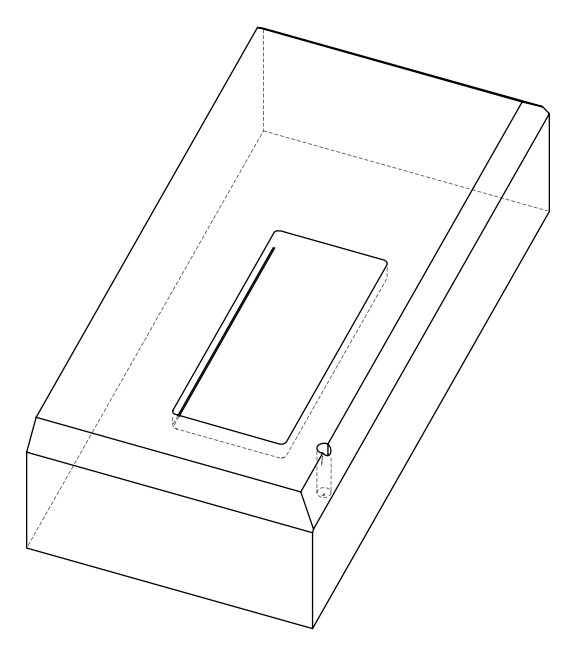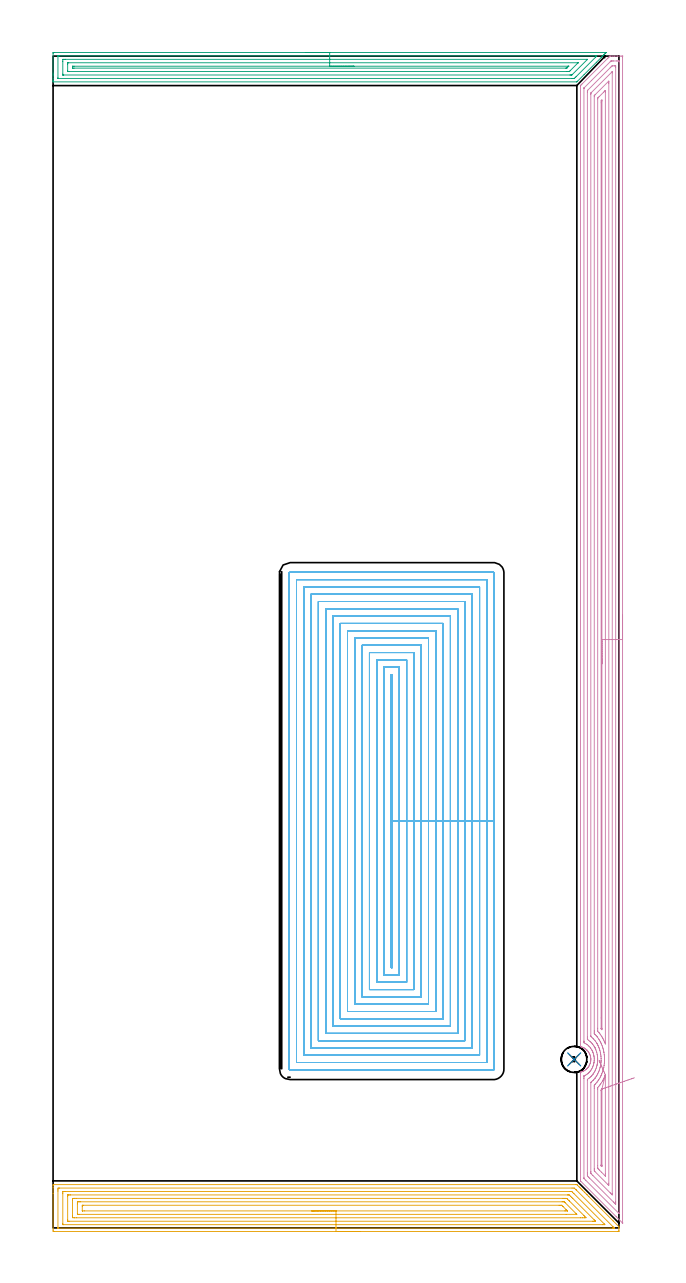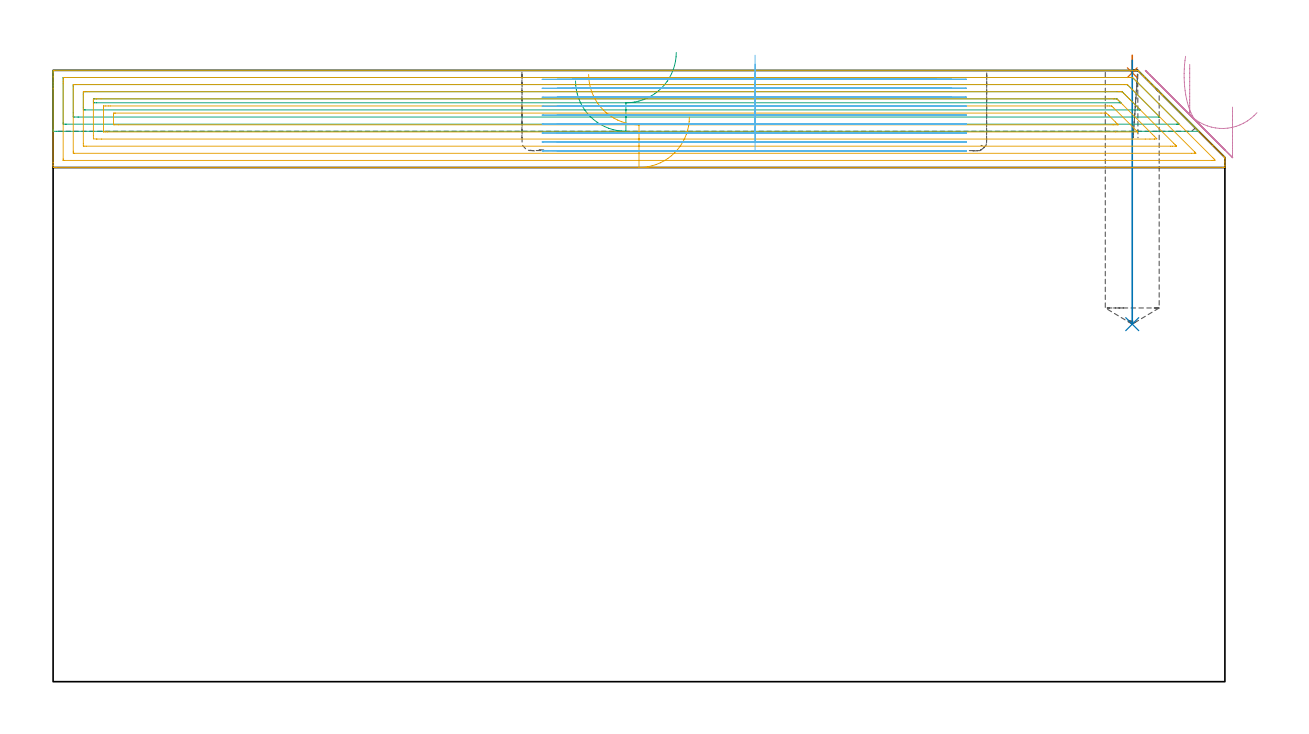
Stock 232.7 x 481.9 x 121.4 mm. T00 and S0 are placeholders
(PLAN: 6 operations, 3 tool changes, 160.7 min)
(1 SPOT_DRILL | STEP1POCKET | NXT0321_9005460120000 | 0.03 min | 2 mm3)
(2 DRILL_BLIND_HOLE_INTO_CENTER | STEP1POCKET | UGT0301_219 | 0.21 min | 4313 mm3)
(3 AREA_MILL | FG_CHAMFER_SURFACE | UGT0205_001 | 9.06 min | 16976 mm3)
(4 AREA_MILL_1 | FG_CHAMFER_SURFACE_1 | UGT0205_001 | 26.34 min | 71073 mm3)
(5 AREA_MILL_2 | FG_CHAMFER_SURFACE_2 | UGT0205_001 | 12.97 min | 41382 mm3)
(6 MILL_RECTANGULAR_POCKET | POCKET_RECTANGULAR_STRAIGHT | UGT0201_086 | Follow Part, ap 2, ae 75% | 112.12 min | 313142 mm3)
(TOOL NXT0321_9005460120000 | NC Spot Drill, 142deg, 12mm, Carbide, Uncoated | D12 PA142 FL30 Z2)
(TOOL UGT0301_219 | Twist Drill 10.7 mm | D10.7 PA118 FL90 Z2)
(TOOL UGT0205_001 | Chamfer Mill 20 x 3 x 45 deg. | D20 FL50 Z2)
(TOOL UGT0201_086 | End Mill 8 mm | D8 R2 FL19 Z4)
(OP 1 SPOT_DRILL)
G17 G21 G94 G90
T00 M6
G54
G17 G0 G90 X214.3 Y69.3 S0 M3
G43 Z131.4 H0
G94 G81 G98 Z120.939 F250. R124.4
G80
M5
M2
(OP 2 DRILL_BLIND_HOLE_INTO_CENTER)
G17 G21 G94 G90
T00 M6
G54
G17 G0 G90 X214.3 Y69.3 S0 M3
G43 Z131.4 H0
G94 G81 G98 Z71. F250. R123.4
G80
M5
M2
(OP 3 AREA_MILL)
G17 G21 G94 G90
T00 M6
G54
G17 G0 G90 X103.75 Y483.4 S1061 M3
G43 Z131.4 H0
Z119.3
G94 G1 X103.788 Z118.428 F250.
X103.902 Z117.564
X104.091 Z116.712
X104.353 Z115.88
X104.687 Z115.074
X105.09 Z114.3
X105.558 Z113.564
X106.09 Z112.872
X106.679 Z112.229
X107.322 Z111.64
X108.014 Z111.108
X108.75 Z110.64
X109.524 Z110.237
X110.33 Z109.903
X111.162 Z109.641
X112.014 Z109.452
X112.878 Z109.338
X113.75 Z109.3
X227.466 Y483.399 Z109.299
X227.483 Y483.394 Z109.304
X227.466 Y483.37 Z109.329
X227.306 Y483.206 Z109.493
X227.231 Y483.131 Z109.569
X227.056 Y482.956 Z109.744
X226.87 Y482.769 Z109.929
X226.703 Y482.6 Z110.094
X226.54 Y482.439 Z110.258
X226.423 Y482.322 Z110.376
X226.265 Y482.163 Z110.532
X226.112 Y482.011 Z110.687
X225.975 Y481.874 Z110.823
X225.828 Y481.725 Z110.97
X225.684 Y481.583 Z111.115
X225.528 Y481.427 Z111.271
X225.39 Y481.288 Z111.408
X223.467 Y479.365 Z113.332
X218.388 Y474.287 Z118.412
X215.692 Y471.591 Z121.107
X215.49 Y471.391 Z121.306
X215.394 Y471.303 Z121.389
X215.245 Y471.3 Z121.4
X0.183
X0.01 Y471.302 Z121.389
X0.003 Y471.446 Z121.247
X0. Y471.597 Z121.103
Y471.82 Z120.88
Y472.537 Z120.158
Y473.771 Z118.926
Y474.287 Z118.407
Y474.904 Z117.791
Y483.038 Z109.66
X0.004 Y483.3 Z109.398
X0.01 Y483.392 Z109.306
X0.105 Y483.399 Z109.299
X0.63 Y483.4 Z109.3
X113.75
Y481.986 Z110.714
X223.112 Y481.985 Z110.715
X223.293 Y481.984 Z110.716
X223.478 Y481.982 Z110.718
X223.616 Y481.977 Z110.723
X223.552 Y481.909 Z110.791
X223.399 Y481.751 Z110.949
X223.293 Y481.643 Z111.057
X223.114 Y481.463 Z111.237
X215.061 Y473.412 Z119.288
X214.705 Y473.065 Z119.635
X214.35 Y472.721 Z119.979
X214.165 Y472.719 Z119.981
X213.456 Y472.715 Z119.985
X213.275 Y472.714 Z119.986
X2.237 Y472.715 Z119.985
X2.061 Y472.718 Z119.982
X2.019 Y472.721 Z119.979
X2.009 Y472.724 Z119.976
X2.006 Y472.737 Z119.963
X2.003 Y472.772 Z119.928
X2. Y472.947 Z119.753
Y481.697 Z111.003
X2.003 Y481.834 Z110.866
X2.007 Y481.943 Z110.757
X2.01 Y481.974 Z110.726
X2.021 Y481.979 Z110.721
X2.063 Y481.981 Z110.719
X2.419 Y481.985 Z110.715
X2.6 Y481.986 Z110.714
X113.75
Y480.572 Z112.128
X219.554 Y480.571 Z112.129
X219.616
X219.716 Y480.567 Z112.133
X219.743 Y480.565 Z112.135
X219.732 Y480.542 Z112.158
X219.716 Y480.517 Z112.183
X219.664 Y480.463 Z112.237
X219.614 Y480.413 Z112.287
X213.456 Y474.256 Z118.444
X213.353 Y474.165 Z118.535
X213.314 Y474.135 Z118.565
X213.273 Y474.133 Z118.567
X213.09 Y474.13 Z118.57
X212.724 Y474.129 Z118.571
X212.562 Y474.128 Z118.572
X4.369 Y474.129 Z118.571
X4.207 Y474.13 Z118.57
X4.046 Y474.134 Z118.566
X4.01 Y474.136 Z118.564
X4.006 Y474.166 Z118.534
X4.002 Y474.22 Z118.48
X4.001 Y474.287 Z118.413
X4. Y474.49 Z118.21
Y479.74 Z112.96
X4.003 Y480.413 Z112.287
X4.006 Y480.514 Z112.186
X4.01 Y480.559 Z112.141
X4.051 Y480.565 Z112.135
X4.207 Y480.568 Z112.132
X4.939 Y480.571 Z112.129
X5.101 Y480.572 Z112.128
X113.75
Y479.157 Z113.543
X215.769
X215.832 Y479.156 Z113.544
X215.871 Y479.153 Z113.547
X215.888 Y479.15 Z113.55
X215.884 Y479.144 Z113.556
X215.841 Y479.094 Z113.606
X215.772 Y479.022 Z113.678
X212.562 Y475.811 Z116.889
X212.34 Y475.593 Z117.107
X212.305 Y475.561 Z117.139
X212.289 Y475.55 Z117.15
X212.27 Y475.548 Z117.152
X212.171 Y475.545 Z117.155
X211.668 Y475.543 Z117.157
X211.279
X6.501
X6.151 Y475.544 Z117.156
X6.097 Y475.546 Z117.154
X6.042 Y475.55 Z117.15
X6.01 Y475.555 Z117.145
X6.008 Y475.603 Z117.097
X6. Y476.033 Z116.667
Y478.658 Z114.042
X6.008 Y479.098 Z113.602
X6.01 Y479.146 Z113.554
X6.082 Y479.15 Z113.55
X6.216 Y479.154 Z113.546
X6.385 Y479.156 Z113.544
X113.75 Y479.157 Z113.543
Y477.743 Z114.957
X211.713
X212.002 Y477.738 Z114.962
X212.027 Y477.736 Z114.964
X212.025 Y477.732 Z114.968
X212.012 Y477.712 Z114.988
X211.995 Y477.694 Z115.006
X211.881 Y477.579 Z115.121
X211.357 Y477.057 Z115.643
X211.295 Y477. Z115.7
X211.258 Y476.968 Z115.732
X211.212 Y476.964 Z115.736
X210.728 Y476.957 Z115.743
X8.633
X8.242 Y476.96 Z115.74
X8.048 Y476.964 Z115.736
X8.01 Y476.966 Z115.734
X8.006 Y477. Z115.7
X8.003 Y477.056 Z115.644
X8.001 Y477.576 Z115.124
X8.004 Y477.658 Z115.042
X8.01 Y477.717 Z114.983
X8.017 Y477.737 Z114.963
X8.035 Y477.738 Z114.962
X8.239 Y477.741 Z114.959
X8.648 Y477.743 Z114.957
X113.75
X114.622 Z114.995
X115.486 Z115.109
X116.338 Z115.298
X117.17 Z115.56
X117.976 Z115.894
X118.75 Z116.297
X119.486 Z116.765
X120.178 Z117.296
X120.821 Z117.886
X121.41 Z118.529
X121.942 Z119.221
X122.41 Z119.957
X122.813 Z120.731
X123.147 Z121.537
X123.409 Z122.369
X123.598 Z123.22
X123.712 Z124.085
X123.75 Z124.957
G0 Z131.4
M5
M2
(OP 4 AREA_MILL_1)
G17 G21 G94 G90
T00 M6
G54
G17 G0 G90 X234.2 Y251.95 S1061 M3
G43 Z131.4 H0
Z114.1
G94 G1 Y251.912 Z113.228 F250.
Y251.798 Z112.364
Y251.609 Z111.512
Y251.347 Z110.68
Y251.013 Z109.874
Y250.61 Z109.1
Y250.142 Z108.364
Y249.61 Z107.672
Y249.021 Z107.029
Y248.378 Z106.44
Y247.686 Z105.908
Y246.95 Z105.44
Y246.176 Z105.037
Y245.37 Z104.703
Y244.538 Z104.441
Y243.687 Z104.252
Y242.822 Z104.138
Y241.95 Z104.1
Y2.094
X234.195 Y2.018 Z104.103
X234.194 Z104.104
X234.181 Z104.117
X231.58 Y4.62 Z106.72
X217.028 Y19.173 Z121.272
X216.904 Y19.305 Z121.39
X216.9 Y19.582 Z121.4
Y63.798
X216.897 Y64.054 Z121.397
X217.012 Y64.089 Z121.284
X217.166 Y64.131 Z121.132
X217.39 Y64.198 Z120.909
X217.828 Y64.356 Z120.469
X217.96 Y64.41 Z120.337
X218.024 Y64.436 Z120.274
X218.205 Y64.532 Z120.092
X218.376 Y64.621 Z119.924
X218.718 Y64.826 Z119.581
X219.057 Y65.067 Z119.242
X219.131 Y65.127 Z119.169
X219.299 Y65.265 Z118.997
X219.381 Y65.33 Z118.916
X219.607 Y65.548 Z118.693
X219.898 Y65.878 Z118.4
X220.009 Y66.02 Z118.287
X220.172 Y66.225 Z118.127
X220.34 Y66.48 Z117.96
X220.436 Y66.644 Z117.864
X220.495 Y66.744 Z117.804
X220.575 Y66.913 Z117.721
X220.676 Y67.119 Z117.622
X220.847 Y67.563 Z117.45
X220.888 Y67.704 Z117.407
X220.919 Y67.806 Z117.375
X220.982 Y68.013 Z117.313
X220.992 Y68.068 Z117.302
X221.027 Y68.253 Z117.263
X221.068 Y68.443 Z117.229
X221.072 Y68.459 Z117.226
X221.085 Y68.562 Z117.213
X221.089 Y68.591 Z117.209
X221.1 Y68.699 Z117.193
X221.127 Y68.907 Z117.168
X221.142 Y69.131 Z117.156
X221.147 Y69.355 Z117.152
X221.141 Y69.531 Z117.159
X221.138 Y69.578
X221.12 Y69.802 Z117.179
X221.055 Y70.251 Z117.243
X221.023 Y70.385 Z117.273
X221. Y70.485 Z117.295
X220.953 Y70.696 Z117.345
X220.809 Y71.147 Z117.489
X220.712 Y71.378 Z117.582
X220.627 Y71.59 Z117.672
X220.573 Y71.7 Z117.727
X220.495 Y71.856 Z117.804
X220.301 Y72.176 Z117.998
X220.09 Y72.485 Z118.206
X219.855 Y72.776 Z118.442
X219.775 Y72.867 Z118.525
X219.709 Y72.94 Z118.591
X219.605 Y73.054 Z118.691
X219.597 Y73.062 Z118.699
X219.49 Y73.164 Z118.806
X219.433 Y73.22 Z118.864
X219.299 Y73.34 Z118.997
X219.255 Y73.379 Z119.041
X218.976 Y73.595 Z119.323
X218.853 Y73.68 Z119.443
X218.739 Y73.76 Z119.56
X218.718 Y73.774 Z119.581
X218.542 Y73.877 Z119.757
X218.406 Y73.955 Z119.889
X218.281 Y74.029 Z120.018
X218.222 Y74.057 Z120.078
X217.829 Y74.246 Z120.47
X217.767 Y74.273 Z120.532
X217.513 Y74.357 Z120.785
X217.356 Y74.408 Z120.942
X217.155 Y74.465 Z121.144
X216.962 Y74.522 Z121.335
X216.905 Y74.546 Z121.391
X216.9 Y74.597 Z121.4
Y469.677
X216.904 Y469.795 Z121.389
X216.948 Y469.846 Z121.348
X217.126 Y470.027 Z121.173
X217.223 Y470.123 Z121.077
X217.513 Y470.415 Z120.782
X228.229 Y481.131 Z110.067
X228.65 Y481.549 Z109.65
X228.701 Y481.601 Z109.599
X228.984 Y481.882 Z109.315
X229.008 Y481.898 Z109.289
X229.342 Y481.9 Z108.958
X230.239 Z108.06
X230.908 Z107.388
X232.135 Z106.162
X233.587 Y481.899 Z104.709
X234.196 Y481.897 Z104.101
X234.197 Y481.896 Z104.1
X234.2 Y481.286
Y241.95
X232.786 Z105.514
X232.785 Y6.002 Z105.515
X232.784 Y5.941 Z105.516
X232.78 Y5.894 Z105.52
X232.778 Y5.882 Z105.522
X232.773 Y5.886 Z105.527
X232.694 Y5.959 Z105.606
X232.464 Y6.186 Z105.836
X219.068 Y19.582 Z119.232
X218.406 Y20.247 Z119.894
X218.351 Y20.306 Z119.949
X218.326 Y20.335 Z119.974
X218.321 Y20.384 Z119.979
X218.317 Y20.475 Z119.983
X218.315 Y20.566 Z119.985
X218.314 Y61.555 Z119.986
X218.315 Y61.646 Z119.985
X218.32 Y62.448 Z119.98
X218.321 Y62.464 Z119.979
X218.339 Y62.477 Z119.961
X218.363 Y62.491 Z119.937
X218.406 Y62.515 Z119.894
X218.946 Y62.801 Z119.354
X219.299 Y63.013 Z119.001
X219.493 Y63.147 Z118.807
X219.763 Y63.341 Z118.537
X219.998 Y63.535 Z118.302
X220.192 Y63.702 Z118.108
X220.46 Y63.966 Z117.84
X220.701 Y64.234 Z117.599
X220.876 Y64.443 Z117.424
X221.085 Y64.709 Z117.215
X221.258 Y64.954 Z117.042
X221.372 Y65.127 Z116.928
X221.598 Y65.507 Z116.702
X221.857 Y66.02 Z116.443
X221.873 Y66.055 Z116.427
X221.885 Y66.082 Z116.415
X221.894 Y66.104 Z116.406
X221.978 Y66.321 Z116.322
X222.135 Y66.756 Z116.165
X222.182 Y66.913 Z116.118
X222.334 Y67.45 Z115.966
X222.405 Y67.806 Z115.895
X222.445 Y68.019 Z115.855
X222.471 Y68.207 Z115.829
X222.529 Y68.699 Z115.771
X222.54 Y68.864 Z115.76
X222.548 Y69.022 Z115.752
Y69.592
X222.526 Y69.937 Z115.774
X222.458 Y70.485 Z115.842
X222.427 Y70.702 Z115.873
X222.368 Y70.988 Z115.932
X222.276 Y71.378 Z116.024
X222.171 Y71.721 Z116.129
X221.988 Y72.262 Z116.312
X221.984 Y72.271 Z116.316
X221.978 Y72.285 Z116.322
X221.809 Y72.671 Z116.491
X221.702 Y72.889 Z116.598
X221.557 Y73.164 Z116.743
X221.379 Y73.457 Z116.921
X221.085 Y73.895 Z117.215
X220.959 Y74.057 Z117.341
X220.609 Y74.471 Z117.691
X220.403 Y74.695 Z117.897
X220.192 Y74.904 Z118.108
X220.142 Y74.951 Z118.158
X219.677 Y75.323 Z118.623
X219.299 Y75.587 Z119.001
X218.868 Y75.844 Z119.432
X218.406 Y76.087 Z119.894
X218.325 Y76.131 Z119.975
X218.318 Y76.461 Z119.982
X218.315 Y76.645 Z119.985
Y76.737
X218.314 Y76.828 Z119.986
X218.315 Y468.583 Z119.985
X218.316 Y468.683 Z119.984
X218.318 Y468.733 Z119.982
X218.321 Y468.754 Z119.979
X218.339 Y468.784 Z119.961
X218.371 Y468.819 Z119.929
X221.381 Y471.831 Z116.919
X229.122 Y479.572 Z109.178
X229.399 Y479.839 Z108.901
X229.44 Y479.878 Z108.86
X229.493 Y479.89 Z108.807
X229.619 Y479.897 Z108.681
X230.015 Y479.899 Z108.285
X230.508 Y479.9 Z107.792
X231.801 Z106.499
X232.295 Y479.899 Z106.005
X232.694 Y479.895 Z105.606
X232.75 Y479.893 Z105.55
X232.779 Y479.889 Z105.521
X232.786 Y479.5 Z105.514
Y241.95
X231.372 Z106.928
X231.371 Y10.651 Z106.929
X231.37 Y10.189 Z106.93
X231.366 Y9.758 Z106.934
X231.365 Y9.746 Z106.935
X231.346 Y9.758 Z106.954
X230.908 Y10.192 Z107.392
X230.448 Y10.651 Z107.852
X220.625 Y20.475 Z117.675
X220.192 Y20.91 Z118.108
X219.738 Y21.368 Z118.562
X219.733 Y21.827 Z118.568
X219.73 Y22.261 Z118.57
X219.729 Y22.724 Z118.571
Y60.662
X219.73 Y60.894 Z118.57
X219.732 Y61.009 Z118.568
X219.735 Y61.065 Z118.565
X219.74 Y61.084 Z118.56
X219.756 Y61.098 Z118.544
X220.192 Y61.402 Z118.108
X220.282 Y61.465 Z118.018
X220.402 Y61.555 Z117.898
X220.779 Y61.866 Z117.521
X221.085 Y62.144 Z117.215
X221.238 Y62.295 Z117.062
X221.386 Y62.448 Z116.914
X221.661 Y62.765 Z116.639
X221.978 Y63.149 Z116.322
X222.062 Y63.257 Z116.238
X222.123 Y63.341 Z116.177
X222.423 Y63.789 Z115.877
X222.689 Y64.234 Z115.611
X222.754 Y64.351 Z115.546
X222.871 Y64.582 Z115.429
X223.046 Y64.952 Z115.254
X223.121 Y65.127 Z115.179
X223.299 Y65.592 Z115.001
X223.45 Y66.02 Z114.85
X223.521 Y66.263 Z114.779
X223.699 Y66.913 Z114.601
X223.712 Y66.966 Z114.588
X223.764 Y67.22 Z114.536
X223.847 Y67.723 Z114.453
X223.859 Y67.806 Z114.441
X223.938 Y68.525 Z114.362
X223.949 Y68.699 Z114.351
X223.962 Y69.394 Z114.338
Y69.592
X223.913 Y70.337 Z114.387
X223.896 Y70.485 Z114.404
X223.844 Y70.886 Z114.456
X223.768 Y71.374 Z114.532
X223.764 Y71.394 Z114.536
X223.594 Y72.104 Z114.706
X223.545 Y72.271 Z114.755
X223.447 Y72.588 Z114.853
X223.242 Y73.164 Z115.058
X223.135 Y73.429 Z115.165
X222.871 Y74.031 Z115.429
X222.858 Y74.057 Z115.442
X222.845 Y74.083 Z115.455
X222.646 Y74.439 Z115.654
X222.5 Y74.68 Z115.8
X222.326 Y74.951 Z115.974
X221.978 Y75.45 Z116.322
X221.653 Y75.844 Z116.647
X221.39 Y76.145 Z116.91
X221.085 Y76.457 Z117.215
X220.774 Y76.737 Z117.526
X220.192 Y77.194 Z118.108
X219.771 Y77.497 Z118.529
X219.735 Y77.529 Z118.565
X219.733 Y77.564 Z118.567
X219.731 Y77.63 Z118.569
X219.729 Y78.093 Z118.571
Y78.523
Y466.998
X219.731 Y467.459 Z118.569
X219.734 Y467.675 Z118.566
X219.736 Y467.724 Z118.564
X219.775 Y467.767 Z118.525
X219.891 Y467.891 Z118.409
X229.122 Y477.123 Z109.178
X229.418 Y477.418 Z108.882
X229.717 Y477.714 Z108.583
X229.87 Y477.859 Z108.43
X229.924 Y477.89 Z108.376
X230.015 Y477.892 Z108.285
X230.723 Y477.899 Z107.577
X230.908 Y477.9 Z107.392
X231.094 Y477.899 Z107.206
X231.218 Y477.896 Z107.082
X231.316 Y477.891 Z106.984
X231.365 Y477.886 Z106.935
X231.366 Y477.867 Z106.934
X231.369 Y477.714 Z106.931
X231.371 Y477.251 Z106.929
X231.372 Y241.95 Z106.928
X229.957 Z108.343
Y14.223
X229.956 Y13.846 Z108.344
X229.954 Y13.657 Z108.346
X229.951 Y13.613 Z108.349
X229.95 Y13.61 Z108.35
X229.934 Y13.624 Z108.366
X229.87 Y13.683 Z108.43
X229.325 Y14.223 Z108.975
X229.122 Y14.427 Z109.178
X221.978 Y21.571 Z116.322
X221.292 Y22.261 Z117.008
X221.194 Y22.367 Z117.106
X221.15 Y22.422 Z117.15
X221.148 Y22.47 Z117.152
X221.145 Y22.679 Z117.155
X221.143 Y23.096 Z117.157
Y23.154
Y59.71
X221.145 Y59.769 Z117.155
X221.148 Y59.819 Z117.152
X221.151 Y59.841 Z117.149
X221.176 Y59.864 Z117.124
X221.268 Y59.945 Z117.032
X221.402 Y60.06 Z116.898
X221.554 Y60.193 Z116.746
X221.978 Y60.578 Z116.322
X222.021 Y60.619 Z116.279
X222.063 Y60.662 Z116.237
X222.444 Y61.089 Z115.856
X222.842 Y61.555 Z115.458
X222.855 Y61.571 Z115.445
X222.871 Y61.592 Z115.429
X223.229 Y62.09 Z115.071
X223.472 Y62.448 Z114.828
X223.584 Y62.628 Z114.716
X223.764 Y62.932 Z114.536
X223.908 Y63.197 Z114.392
X223.981 Y63.341 Z114.319
X224.201 Y63.797 Z114.099
X224.388 Y64.234 Z113.912
X224.463 Y64.428 Z113.837
X224.657 Y64.942 Z113.643
X224.704 Y65.08 Z113.596
X224.719 Y65.127 Z113.581
X224.903 Y65.774 Z113.397
X224.969 Y66.02 Z113.331
X225.081 Y66.489 Z113.219
X225.161 Y66.913 Z113.139
X225.218 Y67.245 Z113.082
X225.29 Y67.806 Z113.01
X225.317 Y68.04 Z112.983
X225.347 Y68.352 Z112.953
X225.364 Y68.699 Z112.936
X225.369 Y68.88 Z112.931
X225.376 Y69.592 Z112.924
X225.371 Y69.771 Z112.929
X225.323 Y70.485 Z112.977
X225.299 Y70.737 Z113.001
X225.215 Y71.378 Z113.085
X225.146 Y71.782 Z113.154
X225.042 Y72.271 Z113.258
X224.879 Y72.942 Z113.421
X224.812 Y73.164 Z113.488
X224.657 Y73.645 Z113.643
X224.508 Y74.057 Z113.792
X224.417 Y74.298 Z113.884
X224.126 Y74.951 Z114.174
X224.012 Y75.198 Z114.288
X223.764 Y75.667 Z114.536
X223.662 Y75.844 Z114.638
X223.505 Y76.103 Z114.795
X223.066 Y76.737 Z115.234
X222.871 Y77.002 Z115.429
X222.34 Y77.63 Z115.96
X221.978 Y78.012 Z116.322
X221.416 Y78.523 Z116.884
X221.173 Y78.733 Z117.127
X221.149 Y78.763 Z117.151
X221.147 Y78.785 Z117.153
X221.145 Y78.836 Z117.155
X221.143 Y78.94 Z117.157
Y466.104
X221.145 Y466.522 Z117.155
X221.147 Y466.626 Z117.153
X221.149 Y466.675 Z117.151
X221.169 Y466.708 Z117.131
X221.269 Y466.814 Z117.031
X221.447 Y466.998 Z116.853
X229.626 Y475.176 Z108.674
X229.751 Y475.299 Z108.549
X229.915 Y475.458 Z108.385
X229.944 Y475.485 Z108.356
X229.95 Y475.379 Z108.35
X229.957 Y475.093 Z108.343
Y475.035
Y241.95
X228.543 Z109.757
X228.542 Y18.375 Z109.758
X228.539 Y17.796 Z109.761
X228.536 Y17.488 Z109.764
X228.229 Y17.771 Z110.071
X228.203 Y17.796 Z110.097
X222.846 Y23.154 Z115.454
X222.564 Y23.461 Z115.736
X222.559 Y24.047 Z115.741
X222.558 Y24.36 Z115.742
X222.557 Y57.404 Z115.743
X222.558 Y57.983 Z115.742
X222.56 Y58.294 Z115.74
X222.564 Y58.586 Z115.736
X222.573 Y58.723 Z115.727
X222.726 Y58.876 Z115.574
X222.798 Y58.948 Z115.502
X222.871 Y59.024 Z115.429
X223.225 Y59.414 Z115.075
X223.537 Y59.769 Z114.763
X223.64 Y59.893 Z114.66
X223.764 Y60.048 Z114.536
X224.028 Y60.398 Z114.272
X224.22 Y60.662 Z114.08
X224.397 Y60.922 Z113.903
X224.657 Y61.323 Z113.643
X224.745 Y61.467 Z113.555
X224.796 Y61.555 Z113.504
X225.062 Y62.043 Z113.238
X225.263 Y62.448 Z113.037
X225.355 Y62.643 Z112.945
X225.55 Y63.074 Z112.75
X225.628 Y63.263 Z112.672
X225.659 Y63.341 Z112.641
X225.868 Y63.916 Z112.432
X225.981 Y64.234 Z112.319
X226.088 Y64.589 Z112.212
X226.244 Y65.127 Z112.056
X226.286 Y65.284 Z112.014
X226.443 Y65.918 Z111.857
X226.46 Y66.003 Z111.84
X226.463 Y66.02 Z111.837
X226.591 Y66.765 Z111.709
X226.613 Y66.913 Z111.687
X226.693 Y67.556 Z111.607
X226.72 Y67.806 Z111.58
X226.766 Y68.377 Z111.534
X226.778 Y68.699 Z111.522
X226.788 Y69.247 Z111.512
X226.79 Y69.592 Z111.51
X226.765 Y70.163 Z111.535
X226.744 Y70.485 Z111.556
X226.685 Y71.137 Z111.615
X226.653 Y71.378 Z111.647
X226.538 Y72.177 Z111.762
X226.52 Y72.271 Z111.78
X226.443 Y72.657 Z111.857
X226.325 Y73.164 Z111.975
X226.288 Y73.319 Z112.012
X226.176 Y73.737 Z112.124
X226.077 Y74.057 Z112.223
X225.9 Y74.601 Z112.4
X225.773 Y74.951 Z112.527
X225.55 Y75.506 Z112.75
X225.404 Y75.844 Z112.896
X225.285 Y76.108 Z113.015
X224.963 Y76.737 Z113.337
X224.657 Y77.265 Z113.643
X224.42 Y77.63 Z113.88
X223.908 Y78.378 Z114.392
X223.798 Y78.523 Z114.502
X223.764 Y78.564 Z114.536
X223.37 Y79.019 Z114.93
X223.017 Y79.416 Z115.283
X222.871 Y79.568 Z115.429
X222.686 Y79.755 Z115.614
X222.594 Y79.848 Z115.706
X222.573 Y79.871 Z115.727
X222.564 Y79.907 Z115.736
X222.562 Y79.995 Z115.738
X222.558 Y80.309 Z115.742
X222.557 Y80.623 Z115.743
Y81.202
X222.558 Y465.211 Z115.742
X222.56 Y465.522 Z115.74
X222.564 Y465.629 Z115.736
X222.567 Y465.657 Z115.733
X222.581 Y465.675 Z115.719
X222.619 Y465.716 Z115.681
X222.871 Y465.973 Z115.429
X222.937 Y466.039 Z115.363
X228.362 Y471.463 Z109.938
X228.435 Y471.532 Z109.865
X228.536 Y471.626 Z109.764
X228.54 Y471.463 Z109.76
X228.542 Y471.306 Z109.758
X228.543 Y471.149 Z109.757
Y470.57
Y241.95
X227.129 Z111.171
Y76.051
X227.127 Y75.844 Z111.173
X227.124 Y75.695 Z111.176
X227.122 Y75.651 Z111.178
X226.849 Y76.331 Z111.451
X226.672 Y76.737 Z111.628
X226.443 Y77.246 Z111.857
X226.254 Y77.63 Z112.046
X226.055 Y78.018 Z112.245
X225.756 Y78.523 Z112.544
X225.55 Y78.847 Z112.75
X225.164 Y79.416 Z113.136
X224.955 Y79.712 Z113.345
X224.657 Y80.104 Z113.643
X224.492 Y80.309 Z113.808
X223.978 Y80.914 Z114.322
X223.975 Y80.991 Z114.325
X223.973 Y81.202 Z114.327
X223.971 Y81.888 Z114.329
Y82.095
X223.972 Y464.318 Z114.328
X223.973 Y464.49 Z114.327
X223.976 Y464.575 Z114.324
X223.978 Y464.614 Z114.322
X224.001 Y464.641 Z114.299
X224.165 Y464.811 Z114.135
X224.559 Y465.211 Z113.741
X224.608 Y465.26 Z113.692
X226.443 Y467.095 Z111.857
X226.841 Y467.492 Z111.459
X226.943 Y467.591 Z111.357
X227.078 Y467.718 Z111.222
X227.122 Y467.757 Z111.178
X227.125 Y467.675 Z111.175
X227.127 Y467.571 Z111.173
X227.129 Y467.205 Z111.171
Y466.998
Y241.95
X225.715 Z112.585
X225.714 Y82.095 Z112.586
X225.713 Y81.931 Z112.587
X225.71 Y81.766 Z112.59
X225.7 Y81.489 Z112.6
X225.55 Y81.669 Z112.75
X225.45 Y81.793 Z112.85
X225.406 Y81.851 Z112.894
X225.392 Y81.886 Z112.908
X225.39 Y81.931 Z112.91
X225.386 Y82.095 Z112.914
X225.385 Y86.342 Z112.915
X225.386 Y462.697 Z112.914
X225.39 Y463.425 Z112.91
X225.392 Y463.583 Z112.908
X225.55 Y463.744 Z112.75
X225.707 Y463.898 Z112.593
X225.712 Y463.59 Z112.588
X225.714 Y463.425 Z112.586
X225.715 Y241.95 Z112.585
Y241.078 Z112.623
Y240.214 Z112.737
Y239.362 Z112.926
Y238.53 Z113.188
Y237.724 Z113.522
Y236.95 Z113.925
Y236.214 Z114.394
Y235.522 Z114.925
Y234.879 Z115.514
Y234.29 Z116.157
Y233.759 Z116.85
Y233.29 Z117.585
Y232.887 Z118.359
Y232.553 Z119.165
Y232.291 Z119.997
Y232.102 Z120.849
Y231.988 Z121.714
Y231.95 Z122.585
G0 Z131.4
X224.892 Y68.029
Z124.19
G1 X224.775 Y68.295 Z123.367
X224.687 Y68.494 Z122.522
X224.629 Y68.625 Z121.662
X224.602 Y68.687 Z120.792
X224.606 Y68.679 Z119.919
X224.64 Y68.602 Z119.051
X224.704 Y68.456 Z118.193
X224.798 Y68.242 Z117.353
X224.922 Y67.962 Z116.536
X225.073 Y67.617 Z115.749
X225.252 Y67.211 Z114.998
X225.456 Y66.747 Z114.288
X225.685 Y66.228 Z113.625
X225.936 Y65.658 Z113.014
X226.207 Y65.041 Z112.46
X226.497 Y64.383 Z111.967
X226.803 Y63.688 Z111.538
X227.123 Y62.961 Z111.177
X227.125 Y62.957 Z111.175
X227.127 Y62.907 Z111.173
X227.129 Y62.816 Z111.171
Y62.655
Y22.261
X227.127 Y21.577 Z111.173
X227.123 Y21.368 Z111.177
X227.122 Y21.336 Z111.178
X227.115 Y21.341 Z111.185
X227.082 Y21.368 Z111.218
X225.55 Y22.897 Z112.75
X224.657 Y23.791 Z113.643
X224.402 Y24.047 Z113.898
X224.146 Y24.308 Z114.154
X223.98 Y24.48 Z114.32
X223.977 Y24.562 Z114.323
X223.973 Y24.731 Z114.327
X223.972 Y24.94 Z114.328
X223.971 Y25.626 Z114.329
Y57.09
X223.973 Y57.433 Z114.327
X223.976 Y57.604 Z114.324
X223.978 Y57.685 Z114.322
X224.425 Y58.215 Z113.875
X224.657 Y58.496 Z113.643
X224.824 Y58.709 Z113.476
X224.951 Y58.876 Z113.349
X225.202 Y59.224 Z113.098
X225.55 Y59.731 Z112.75
X225.565 Y59.754 Z112.735
X225.575 Y59.769 Z112.725
X225.899 Y60.312 Z112.401
X226.095 Y60.662 Z112.205
X226.217 Y60.888 Z112.083
X226.443 Y61.335 Z111.857
X226.514 Y61.483 Z111.786
X226.547 Y61.555 Z111.753
X226.691 Y61.885 Z111.609
X226.784 Y62.106 Z111.516
X226.924 Y62.448 Z111.376
X227.093 Y62.892 Z111.207
X227.121 Y62.959 Z111.179
X227.123 Y62.961 Z111.177
X225.709 Y57.108 Z112.591
X225.711 Y57.09 Z112.589
X225.713 Y57.065 Z112.587
X225.714 Y56.925 Z112.586
Y25.833
Y25.669
X225.711 Y25.504 Z112.589
X225.705 Y25.204 Z112.595
X225.55 Y25.353 Z112.75
X225.431 Y25.473 Z112.869
X225.403 Y25.506 Z112.897
X225.392 Y25.523 Z112.908
X225.39 Y25.559 Z112.91
X225.387 Y25.668 Z112.913
X225.386 Y25.833 Z112.914
X225.385 Y25.998 Z112.915
X225.386 Y56.361 Z112.914
X225.387 Y56.526 Z112.913
X225.389 Y56.636 Z112.911
X225.392 Y56.72 Z112.908
X225.413 Y56.758 Z112.887
X225.55 Y56.934 Z112.75
X225.619 Y57.02 Z112.681
X225.677 Y57.09 Z112.623
X225.693 Y57.103 Z112.607
X225.709 Y57.108 Z112.591
X226.332 Y57.324 Z112.02
X227. Y57.555 Z111.509
X227.708 Y57.801 Z111.061
X228.449 Y58.057 Z110.68
X229.22 Y58.324 Z110.369
X230.013 Y58.599 Z110.131
X230.822 Y58.879 Z109.966
X231.642 Y59.163 Z109.877
X232.466 Y59.449 Z109.863
X233.289 Y59.734 Z109.926
X234.102 Y60.016 Z110.064
X234.902 Y60.293 Z110.277
X235.681 Y60.562 Z110.563
X236.433 Y60.823 Z110.92
X237.153 Y61.073 Z111.344
X237.836 Y61.309 Z111.834
X238.475 Y61.53 Z112.384
X239.067 Y61.735 Z112.991
G0 Z131.4
M5
M2
(OP 5 AREA_MILL_2)
G17 G21 G94 G90
T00 M6
G54
G17 G0 G90 X126.35 Y-1.5 S1061 M3
G43 Z131.4 H0
Z112.1
G94 G1 X126.312 Z111.228 F250.
X126.198 Z110.363
X126.009 Z109.512
X125.747 Z108.68
X125.413 Z107.874
X125.01 Z107.1
X124.542 Z106.364
X124.01 Z105.672
X123.421 Z105.029
X122.778 Z104.439
X122.086 Z103.908
X121.35 Z103.44
X120.576 Z103.037
X119.77 Z102.703
X118.938 Z102.441
X118.086 Z102.252
X117.222 Z102.138
X116.35 Z102.1
X0.622
X0.2 Y-1.496 Z102.102
X0.01 Y-1.492 Z102.105
X0.005 Y-1.081 Z102.516
X0. Y-0.469 Z103.129
Y14.131 Z117.727
Y16.502 Z120.097
Y17.471 Z121.071
X0.01 Y17.798 Z121.389
X0.175 Y17.8 Z121.4
X215.098
X215.405 Y17.795 Z121.391
X215.545 Y17.655 Z121.253
X215.663 Y17.538 Z121.135
X216.356 Y16.844 Z120.444
X216.588 Y16.613 Z120.211
X216.7 Y16.502 Z120.098
X217.138 Y16.062 Z119.662
X217.579 Y15.623 Z119.219
X217.779 Y15.421 Z119.02
X217.847 Y15.353 Z118.952
X218.458 Y14.744 Z118.34
X218.685 Y14.515 Z118.115
X219.337 Y13.864 Z117.461
X219.524 Y13.676 Z117.276
X219.567 Y13.633 Z117.233
X220.216 Y12.985 Z116.582
X220.362 Y12.838 Z116.438
X230.326 Y2.875 Z106.473
X232.527 Y0.673 Z104.273
X232.69 Y0.501 Z104.094
X232.7 Y0.332 Z103.932
Y-0.391 Z103.209
Y-1.081 Z102.514
Y-1.425 Z102.171
X232.697 Y-1.491 Z102.105
X232.525 Y-1.497 Z102.103
X232.312 Y-1.5 Z102.1
X116.35
Y-0.086 Z103.514
X2.291
X2.045 Y-0.083 Z103.517
X2.016 Y-0.081 Z103.519
X2.01 Y-0.078 Z103.522
X2.006 Y-0.07 Z103.53
X2.002 Y-0.035 Z103.565
X2. Y-0.002 Z103.598
Y0.201 Z103.801
Y15.146 Z118.746
X2.004 Y15.623 Z119.223
X2.009 Y16.016 Z119.616
X2.031 Y16.379 Z119.979
X2.41 Y16.384 Z119.984
X2.528 Y16.385 Z119.985
X213.43
X214.205 Y16.38 Z119.98
X214.33 Y16.379 Z119.979
X215.098 Y15.652 Z119.252
X215.118 Y15.632 Z119.232
X230.29 Y0.459 Z104.059
X230.531 Y0.213 Z103.813
X230.647 Y0.091 Z103.691
X230.69 Y0.039 Z103.639
X230.694 Y0.008 Z103.608
X230.697 Y-0.051 Z103.549
X230.694 Y-0.071 Z103.529
X230.691 Y-0.078 Z103.522
X230.681 Y-0.08 Z103.52
X230.604 Y-0.083 Z103.517
X230.29 Y-0.086 Z103.514
X230.173
X116.35
Y1.328 Z104.928
X4.197 Y1.329 Z104.929
X4.12 Y1.33 Z104.93
X4.058 Y1.332 Z104.932
X4.02 Y1.335 Z104.935
X4.01 Y1.341 Z104.941
X4.008 Y1.363 Z104.963
X4.002 Y1.556 Z105.156
X4. Y1.75 Z105.35
Y14.058 Z117.658
X4.002 Y14.744 Z118.344
X4.005 Y14.933 Z118.533
X4.009 Y14.96 Z118.56
X4.026 Y14.965 Z118.565
X4.081 Y14.968 Z118.568
X4.197 Y14.97 Z118.57
X4.859 Y14.971 Z118.571
X5.091 Y14.972 Z118.572
X212.417 Y14.971 Z118.571
X213.084 Y14.967 Z118.567
X213.311 Y14.964 Z118.564
X213.545 Y14.744 Z118.344
X214.205 Y14.095 Z117.695
X226.716 Y1.584 Z105.184
X226.742 Y1.556 Z105.156
X226.941 Y1.335 Z104.935
X226.716 Y1.333 Z104.933
X226.053 Y1.329 Z104.929
X116.35 Y1.328 Z104.928
Y2.743 Z106.343
X6.565
X6.141 Y2.745 Z106.345
X6.056 Y2.747 Z106.347
X6.02 Y2.749 Z106.349
X6.01 Y2.756 Z106.356
X6.007 Y2.779 Z106.379
X6.003 Y2.883 Z106.483
X6. Y3.299 Z106.899
Y12.97 Z116.57
X6.004 Y13.417 Z117.017
X6.008 Y13.524 Z117.124
X6.01 Y13.546 Z117.146
X6.034 Y13.55 Z117.15
X6.103 Y13.553 Z117.153
X6.298 Y13.556 Z117.156
X6.878 Y13.557 Z117.157
X7.19
X211.524
X211.837 Y13.556 Z117.156
X212.127 Y13.553 Z117.153
X212.267 Y13.55 Z117.15
X212.417 Y13.423 Z117.023
X212.863 Y12.985 Z116.585
X213.311 Y12.54 Z116.14
X213.745 Y12.106 Z115.706
X222.535 Y3.315 Z106.915
X222.812 Y3.033 Z106.633
X222.99 Y2.849 Z106.449
X223.076 Y2.749 Z106.349
X223.023 Y2.747 Z106.347
X222.827 Y2.745 Z106.345
X222.248 Y2.743 Z106.343
X221.936
X116.35
Y4.157 Z107.757
X9.596
X8.702 Y4.158 Z107.758
X8.665 Y4.159 Z107.759
X8.01 Y4.194 Z107.794
X8.001 Y4.847 Z108.447
X8. Y11.227 Z114.827
X8.003 Y11.878 Z115.478
X8.01 Y12.106 Z115.706
X8.629 Y12.141 Z115.741
X8.665 Y12.142 Z115.742
X9.521 Y12.143 Z115.743
X209.699
X210.594 Y12.142 Z115.742
X210.63 Y12.141 Z115.741
X211.284 Y12.106 Z115.706
X211.524 Y11.874 Z115.474
X212.175 Y11.227 Z114.827
X212.417 Y10.984 Z114.584
X218.328 Y5.073 Z108.673
X218.673 Y4.727 Z108.327
X219.196 Y4.194 Z107.794
X218.708 Y4.159 Z107.759
X218.673 Y4.158 Z107.758
X217.817 Y4.157 Z107.757
X216.886
X116.35
Y5.571 Z109.171
X10.84
X10.452 Y5.573 Z109.173
X10.066 Y5.576 Z109.176
X10.021 Y5.578 Z109.178
X10.01 Y5.607 Z109.207
X10.005 Y5.685 Z109.285
X10.001 Y5.804 Z109.404
X10. Y9.914 Z113.514
X10.002 Y10.348 Z113.948
X10.005 Y10.57 Z114.17
X10.01 Y10.681 Z114.281
X10.018 Y10.722 Z114.322
X10.069 Y10.725 Z114.325
X10.452 Y10.727 Z114.327
X10.959 Y10.729 Z114.329
X11.346
X209.35 Y10.728 Z114.328
X209.737 Y10.726 Z114.326
X210.123 Y10.722 Z114.322
X210.223 Y10.717 Z114.317
X210.278 Y10.667 Z114.267
X210.388 Y10.561 Z114.161
X210.605 Y10.348 Z113.948
X215.098 Y5.853 Z109.453
X215.346 Y5.595 Z109.195
X215.362 Y5.576 Z109.176
X215.352 Y5.574 Z109.174
X215.324 Y5.572 Z109.172
X211.018 Y5.571 Z109.171
X116.35
Y6.985 Z110.585
X12.977 Y6.986 Z110.586
X12.24 Y6.99 Z110.59
X12.076 Y6.992 Z110.592
X12.009 Y7. Z110.6
X12.006 Y7.015 Z110.615
X12.002 Y7.065 Z110.665
X12.001 Y8.825 Z112.425
X12.005 Y9.061 Z112.661
X12.01 Y9.218 Z112.818
X12.019 Y9.308 Z112.908
X12.056 Y9.31 Z112.91
X12.24 Y9.313 Z112.913
X12.397 Y9.314 Z112.914
X208.106 Y9.315 Z112.915
X208.843 Y9.313 Z112.913
X209.002 Y9.312 Z112.912
X209.178 Y9.308 Z112.908
X209.55 Y8.947 Z112.547
X209.737 Y8.765 Z112.365
X210.949 Y7.553 Z111.153
X211.248 Y7.253 Z110.853
X211.434 Y7.061 Z110.661
X211.496 Y6.995 Z110.595
X211.495 Y6.992 Z110.592
X211.472 Y6.99 Z110.59
X211.365 Y6.987 Z110.587
X210.63 Y6.985 Z110.585
X210.474
X116.35
X115.478 Z110.623
X114.614 Z110.737
X113.762 Z110.926
X112.93 Z111.188
X112.124 Z111.522
X111.35 Z111.925
X110.614 Z112.394
X109.922 Z112.925
X109.279 Z113.514
X108.69 Z114.157
X108.158 Z114.849
X107.69 Z115.585
X107.287 Z116.359
X106.953 Z117.165
X106.691 Z117.997
X106.502 Z118.849
X106.388 Z119.714
X106.35 Z120.585
G0 Z131.4
M5
M2
(OP 6 MILL_RECTANGULAR_POCKET)
G17 G21 G94 G90
T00 M6
G54
G17 G0 G90 X139.4 Y149.466 S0 M3
G43 Z131.407 H0
Z124.407
G94 G1 Y167.3 Z119.628 F250.
Y227.6 F500.
X139.1
Y107.
X139.4
Y167.3
X142.4
Y230.6
X136.1
Y104.
X142.4
Y167.3
X145.4
Y233.6
X133.1
Y101.
X145.4
Y167.3
X148.4
Y236.6
X130.1
Y98.
X148.4
Y167.3
X151.4
Y239.6
X127.1
Y95.
X151.4
Y167.3
X154.4
Y242.6
X124.1
Y92.
X154.4
Y167.3
X157.4
Y245.6
X121.1
Y89.
X157.4
Y167.3
X160.4
Y248.6
X118.1
Y86.
X160.4
Y167.3
X163.4
Y251.6
X115.1
Y83.
X163.4
Y167.3
X166.4
Y254.6
X112.1
Y80.
X166.4
Y167.3
X169.4
Y257.6
X109.1
Y77.
X169.4
Y167.3
X172.4
Y260.6
X106.1
Y74.
X172.4
Y167.3
X175.4
Y263.6
X103.1
Y71.
X175.4
Y167.3
X178.4
Y266.6
X100.1
Y68.
X178.4
Y167.3
X181.4
Y269.4
G3 X181.2 Y269.6 R0.2
G1 X97.3
G3 X97.1 Y269.4 R0.2
G1 Y65.2
G3 X97.3 Y65. R0.2
G1 X181.2
G3 X181.4 Y65.2 R0.2
G1 Y167.3
Y168.3
G0 X139.4 Y149.466 Z122.628
G1 Y167.3 Z117.85 F250.
Y227.6 F500.
X139.1
Y107.
X139.4
Y167.3
X142.4
Y230.6
X136.1
Y104.
X142.4
Y167.3
X145.4
Y233.6
X133.1
Y101.
X145.4
Y167.3
X148.4
Y236.6
X130.1
Y98.
X148.4
Y167.3
X151.4
Y239.6
X127.1
Y95.
X151.4
Y167.3
X154.4
Y242.6
X124.1
Y92.
X154.4
Y167.3
X157.4
Y245.6
X121.1
Y89.
X157.4
Y167.3
X160.4
Y248.6
X118.1
Y86.
X160.4
Y167.3
X163.4
Y251.6
X115.1
Y83.
X163.4
Y167.3
X166.4
Y254.6
X112.1
Y80.
X166.4
Y167.3
X169.4
Y257.6
X109.1
Y77.
X169.4
Y167.3
X172.4
Y260.6
X106.1
Y74.
X172.4
Y167.3
X175.4
Y263.6
X103.1
Y71.
X175.4
Y167.3
X178.4
Y266.6
X100.1
Y68.
X178.4
Y167.3
X181.4
Y269.4
G3 X181.2 Y269.6 R0.2
G1 X97.3
G3 X97.1 Y269.4 R0.2
G1 Y65.2
G3 X97.3 Y65. R0.2
G1 X181.2
G3 X181.4 Y65.2 R0.2
G1 Y167.3
Y168.3
G0 X139.4 Y149.466 Z120.85
G1 Y167.3 Z116.071 F250.
Y227.6 F500.
X139.1
Y107.
X139.4
Y167.3
X142.4
Y230.6
X136.1
Y104.
X142.4
Y167.3
X145.4
Y233.6
X133.1
Y101.
X145.4
Y167.3
X148.4
Y236.6
X130.1
Y98.
X148.4
Y167.3
X151.4
Y239.6
X127.1
Y95.
X151.4
Y167.3
X154.4
Y242.6
X124.1
Y92.
X154.4
Y167.3
X157.4
Y245.6
X121.1
Y89.
X157.4
Y167.3
X160.4
Y248.6
X118.1
Y86.
X160.4
Y167.3
X163.4
Y251.6
X115.1
Y83.
X163.4
Y167.3
X166.4
Y254.6
X112.1
Y80.
X166.4
Y167.3
X169.4
Y257.6
X109.1
Y77.
X169.4
Y167.3
X172.4
Y260.6
X106.1
Y74.
X172.4
Y167.3
X175.4
Y263.6
X103.1
Y71.
X175.4
Y167.3
X178.4
Y266.6
X100.1
Y68.
X178.4
Y167.3
X181.4
Y269.4
G3 X181.2 Y269.6 R0.2
G1 X97.3
G3 X97.1 Y269.4 R0.2
G1 Y65.2
G3 X97.3 Y65. R0.2
G1 X181.2
G3 X181.4 Y65.2 R0.2
G1 Y167.3
Y168.3
G0 X139.4 Y149.466 Z119.071
G1 Y167.3 Z114.293 F250.
Y227.6 F500.
X139.1
Y107.
X139.4
Y167.3
X142.4
Y230.6
X136.1
Y104.
X142.4
Y167.3
X145.4
Y233.6
X133.1
Y101.
X145.4
Y167.3
X148.4
Y236.6
X130.1
Y98.
X148.4
Y167.3
X151.4
Y239.6
X127.1
Y95.
X151.4
Y167.3
X154.4
Y242.6
X124.1
Y92.
X154.4
Y167.3
X157.4
Y245.6
X121.1
Y89.
X157.4
Y167.3
X160.4
Y248.6
X118.1
Y86.
X160.4
Y167.3
X163.4
Y251.6
X115.1
Y83.
X163.4
Y167.3
X166.4
Y254.6
X112.1
Y80.
X166.4
Y167.3
X169.4
Y257.6
X109.1
Y77.
X169.4
Y167.3
X172.4
Y260.6
X106.1
Y74.
X172.4
Y167.3
X175.4
Y263.6
X103.1
Y71.
X175.4
Y167.3
X178.4
Y266.6
X100.1
Y68.
X178.4
Y167.3
X181.4
Y269.4
G3 X181.2 Y269.6 R0.2
G1 X97.3
G3 X97.1 Y269.4 R0.2
G1 Y65.2
G3 X97.3 Y65. R0.2
G1 X181.2
G3 X181.4 Y65.2 R0.2
G1 Y167.3
Y168.3
G0 X139.4 Y149.466 Z117.293
G1 Y167.3 Z112.514 F250.
Y227.6 F500.
X139.1
Y107.
X139.4
Y167.3
X142.4
Y230.6
X136.1
Y104.
X142.4
Y167.3
X145.4
Y233.6
X133.1
Y101.
X145.4
Y167.3
X148.4
Y236.6
X130.1
Y98.
X148.4
Y167.3
X151.4
Y239.6
X127.1
Y95.
X151.4
Y167.3
X154.4
Y242.6
X124.1
Y92.
X154.4
Y167.3
X157.4
Y245.6
X121.1
Y89.
X157.4
Y167.3
X160.4
Y248.6
X118.1
Y86.
X160.4
Y167.3
X163.4
Y251.6
X115.1
Y83.
X163.4
Y167.3
X166.4
Y254.6
X112.1
Y80.
X166.4
Y167.3
X169.4
Y257.6
X109.1
Y77.
X169.4
Y167.3
X172.4
Y260.6
X106.1
Y74.
X172.4
Y167.3
X175.4
Y263.6
X103.1
Y71.
X175.4
Y167.3
X178.4
Y266.6
X100.1
Y68.
X178.4
Y167.3
X181.4
Y269.4
G3 X181.2 Y269.6 R0.2
G1 X97.3
G3 X97.1 Y269.4 R0.2
G1 Y65.2
G3 X97.3 Y65. R0.2
G1 X181.2
G3 X181.4 Y65.2 R0.2
G1 Y167.3
Y168.3
G0 X139.4 Y149.466 Z115.514
G1 Y167.3 Z110.736 F250.
Y227.6 F500.
X139.1
Y107.
X139.4
Y167.3
X142.4
Y230.6
X136.1
Y104.
X142.4
Y167.3
X145.4
Y233.6
X133.1
Y101.
X145.4
Y167.3
X148.4
Y236.6
X130.1
Y98.
X148.4
Y167.3
X151.4
Y239.6
X127.1
Y95.
X151.4
Y167.3
X154.4
Y242.6
X124.1
Y92.
X154.4
Y167.3
X157.4
Y245.6
X121.1
Y89.
X157.4
Y167.3
X160.4
Y248.6
X118.1
Y86.
X160.4
Y167.3
X163.4
Y251.6
X115.1
Y83.
X163.4
Y167.3
X166.4
Y254.6
X112.1
Y80.
X166.4
Y167.3
X169.4
Y257.6
X109.1
Y77.
X169.4
Y167.3
X172.4
Y260.6
X106.1
Y74.
X172.4
Y167.3
X175.4
Y263.6
X103.1
Y71.
X175.4
Y167.3
X178.4
Y266.6
X100.1
Y68.
X178.4
Y167.3
X181.4
Y269.4
G3 X181.2 Y269.6 R0.2
G1 X97.3
G3 X97.1 Y269.4 R0.2
G1 Y65.2
G3 X97.3 Y65. R0.2
G1 X181.2
G3 X181.4 Y65.2 R0.2
G1 Y167.3
Y168.3
G0 X139.4 Y149.466 Z113.736
G1 Y167.3 Z108.957 F250.
Y227.6 F500.
X139.1
Y107.
X139.4
Y167.3
X142.4
Y230.6
X136.1
Y104.
X142.4
Y167.3
X145.4
Y233.6
X133.1
Y101.
X145.4
Y167.3
X148.4
Y236.6
X130.1
Y98.
X148.4
Y167.3
X151.4
Y239.6
X127.1
Y95.
X151.4
Y167.3
X154.4
Y242.6
X124.1
Y92.
X154.4
Y167.3
X157.4
Y245.6
X121.1
Y89.
X157.4
Y167.3
X160.4
Y248.6
X118.1
Y86.
X160.4
Y167.3
X163.4
Y251.6
X115.1
Y83.
X163.4
Y167.3
X166.4
Y254.6
X112.1
Y80.
X166.4
Y167.3
X169.4
Y257.6
X109.1
Y77.
X169.4
Y167.3
X172.4
Y260.6
X106.1
Y74.
X172.4
Y167.3
X175.4
Y263.6
X103.1
Y71.
X175.4
Y167.3
X178.4
Y266.6
X100.1
Y68.
X178.4
Y167.3
X181.4
Y269.4
G3 X181.2 Y269.6 R0.2
G1 X97.3
G3 X97.1 Y269.4 R0.2
G1 Y65.2
G3 X97.3 Y65. R0.2
G1 X181.2
G3 X181.4 Y65.2 R0.2
G1 Y167.3
Y168.3
G0 X139.4 Y149.466 Z111.957
G1 Y167.3 Z107.179 F250.
Y227.6 F500.
X139.1
Y107.
X139.4
Y167.3
X142.4
Y230.6
X136.1
Y104.
X142.4
Y167.3
X145.4
Y233.6
X133.1
Y101.
X145.4
Y167.3
X148.4
Y236.6
X130.1
Y98.
X148.4
Y167.3
X151.4
Y239.6
X127.1
Y95.
X151.4
Y167.3
X154.4
Y242.6
X124.1
Y92.
X154.4
Y167.3
X157.4
Y245.6
X121.1
Y89.
X157.4
Y167.3
X160.4
Y248.6
X118.1
Y86.
X160.4
Y167.3
X163.4
Y251.6
X115.1
Y83.
X163.4
Y167.3
X166.4
Y254.6
X112.1
Y80.
X166.4
Y167.3
X169.4
Y257.6
X109.1
Y77.
X169.4
Y167.3
X172.4
Y260.6
X106.1
Y74.
X172.4
Y167.3
X175.4
Y263.6
X103.1
Y71.
X175.4
Y167.3
X178.4
Y266.6
X100.1
Y68.
X178.4
Y167.3
X181.4
Y269.4
G3 X181.2 Y269.6 R0.2
G1 X97.3
G3 X97.1 Y269.4 R0.2
G1 Y65.2
G3 X97.3 Y65. R0.2
G1 X181.2
G3 X181.4 Y65.2 R0.2
G1 Y167.3
Y168.3
G0 X139.4 Y149.466 Z110.179
G1 Y167.3 Z105.4 F250.
Y227.6 F500.
X139.1
Y107.
X139.4
Y167.3
X142.4
Y230.6
X136.1
Y104.
X142.4
Y167.3
X145.4
Y233.6
X133.1
Y101.
X145.4
Y167.3
X148.4
Y236.6
X130.1
Y98.
X148.4
Y167.3
X151.4
Y239.6
X127.1
Y95.
X151.4
Y167.3
X154.4
Y242.6
X124.1
Y92.
X154.4
Y167.3
X157.4
Y245.6
X121.1
Y89.
X157.4
Y167.3
X160.4
Y248.6
X118.1
Y86.
X160.4
Y167.3
X163.4
Y251.6
X115.1
Y83.
X163.4
Y167.3
X166.4
Y254.6
X112.1
Y80.
X166.4
Y167.3
X169.4
Y257.6
X109.1
Y77.
X169.4
Y167.3
X172.4
Y260.6
X106.1
Y74.
X172.4
Y167.3
X175.4
Y263.6
X103.1
Y71.
X175.4
Y167.3
X178.4
Y266.6
X100.1
Y68.
X178.4
Y167.3
X181.4
Y269.4
G3 X181.2 Y269.6 R0.2
G1 X97.3
G3 X97.1 Y269.4 R0.2
G1 Y65.2
G3 X97.3 Y65. R0.2
G1 X181.2
G3 X181.4 Y65.2 R0.2
G1 Y167.3
Y168.3
G0 Z131.407
M5
M2
